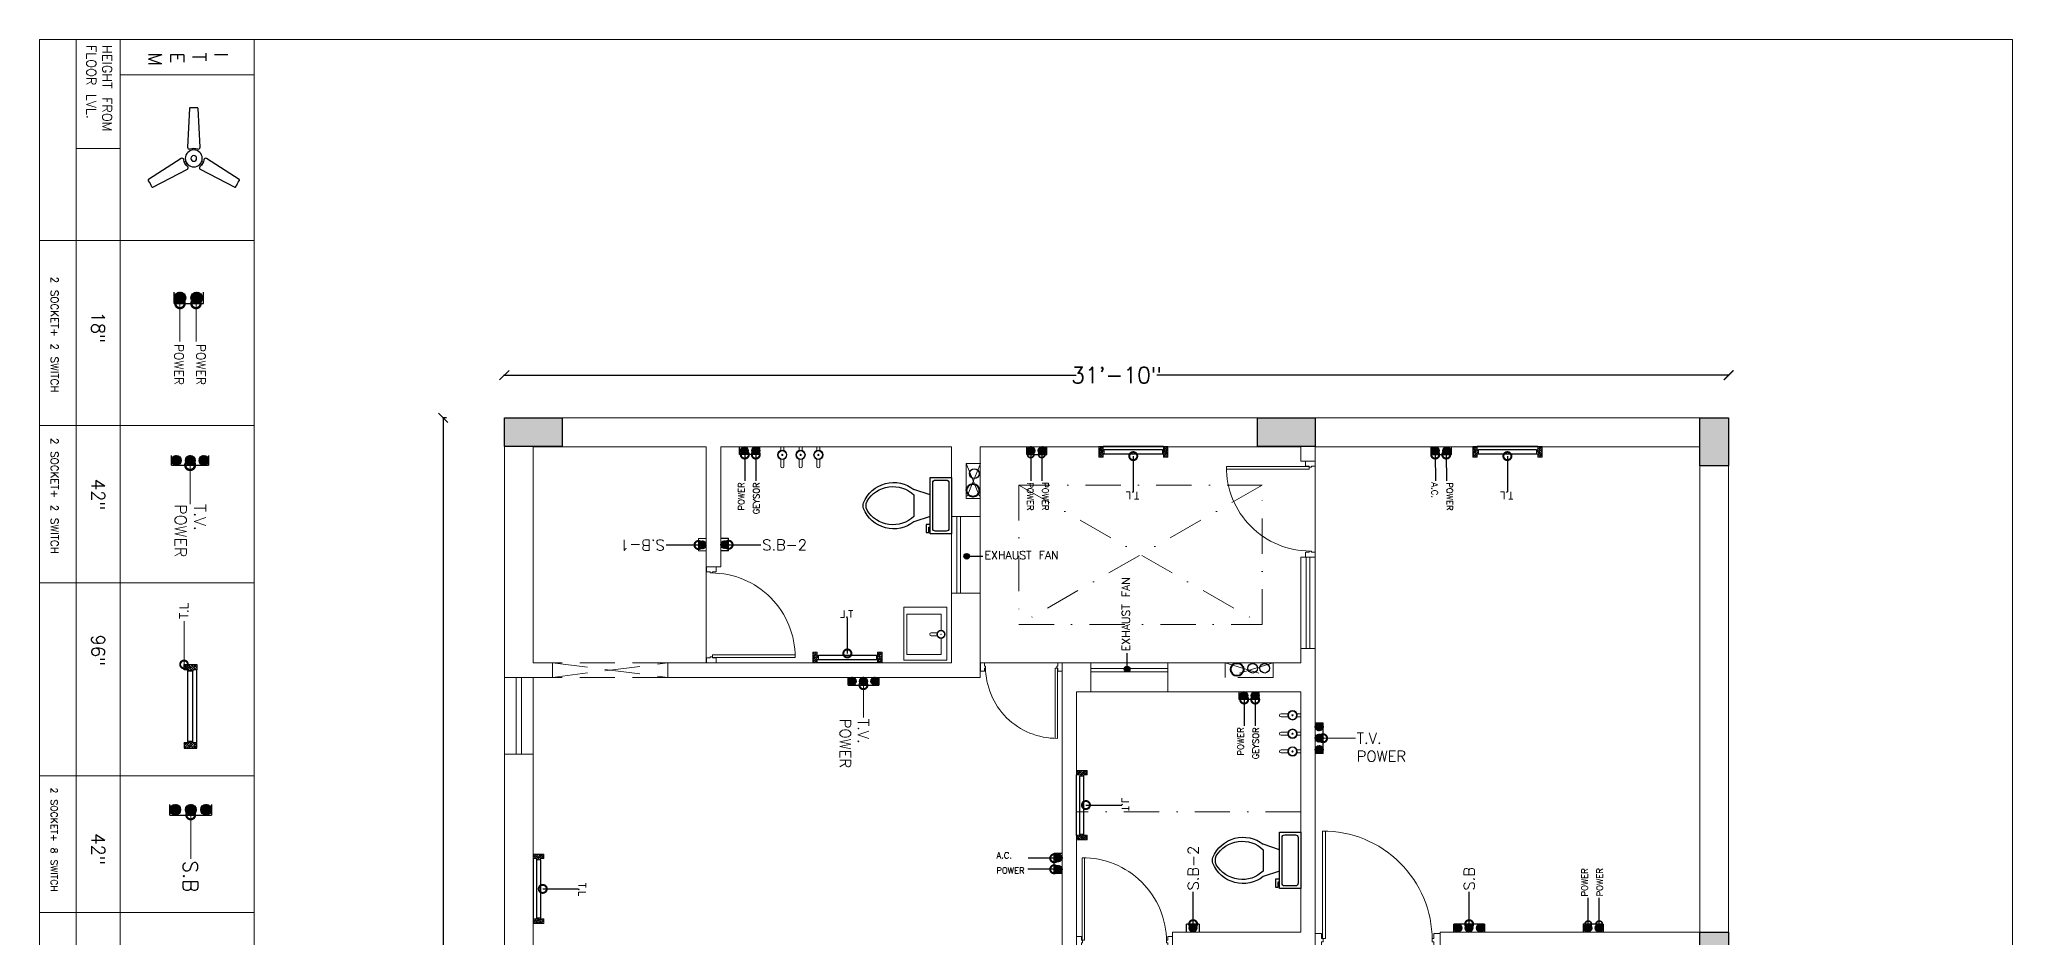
# Model space of a CAD drawing. Header units: inches. Extents: x 10416 to 14183, y 3009 to 10486.
# Drawn here: x 12106 to 12722, y 4026 to 4306 of the extents above; entities that cross this region are included whole.
import ezdxf

# ---------------------------------------------------------------- set-up
doc = ezdxf.new("R2010")
doc.units = ezdxf.units.IN
doc.header["$MEASUREMENT"] = 0
doc.header["$PDMODE"] = 98
doc.linetypes.add('DASHDOTX2', pattern=[2, 1, -0.5, 0, -0.5])
doc.linetypes.add('DASHEDX2', pattern=[1.5, 1, -0.5])
doc.layers.get('0').update_dxf_attribs({"lineweight": 9})
doc.layers.get('Defpoints').update_dxf_attribs({"lineweight": 9})
for name, color, linetype in [('A7- wall', 12, 'Continuous'), ('A7-arch', 144, 'DASHEDX2'), ('A7-column', 7, 'Continuous'), ('A7-cut out', 252, 'DASHDOTX2'), ('A7-door', 33, 'Continuous'), ('A7-sanitary', 132, 'Continuous'), ('A7-window', 4, 'Continuous')]:
    doc.layers.add(name, color=color, linetype=linetype)
for name, color, linetype, lineweight in [('A7-dimention', 160, 'Continuous', 15), ('DIM', 7, 'Continuous', 9), ('electrica', 8, 'Continuous', 0), ('elehatch', 7, 'Continuous', 0), ('THIN', 8, 'Continuous', 9)]:
    doc.layers.add(name, color=color, linetype=linetype, lineweight=lineweight)
doc.styles.add('2MM', font='romans.shx', dxfattribs={"width": 0.6, "height": 6.299213})
doc.styles.get("Standard").update_dxf_attribs({"font": 'txt.shx', "height": 5})
doc.dimstyles.new('2MM', dxfattribs={"dimscale": 64, "dimtxt": 0.026083, "dimasz": 0.078125, "dimexe": 0.046875, "dimexo": 0.203125, "dimgap": 0.03125, "dimtad": 1, "dimdec": 5, "dimzin": 3, "dimdsep": 46, "dimlunit": 4, "dimtxsty": '2MM', "dimblk1": 'DOTSMALL', "dimblk2": 'DOTSMALL', "dimsah": 1, "dimcen": 0.1875, "dimdle": 0.0625, "dimclrd": 5, "dimclre": 1, "dimclrt": 5, "dimadec": 0, "dimazin": 0, "dimtfac": 1, "dimtdec": 5, "dimtix": 1, "dimtofl": 0, "dimtmove": 2, "dimatfit": 3, "dimldrblk": 'DOTSMALL', "dimfxl": 1, "dimfrac": 2, "dimtolj": 1, "dimtzin": 0, "dimarcsym": 0})
doc.dimstyles.new('FERDIM', dxfattribs={"dimtxt": 5, "dimasz": 3, "dimexe": 0.1875, "dimexo": 0.375, "dimgap": 0.125, "dimtad": 0, "dimdec": 1, "dimzin": 0, "dimdsep": 46, "dimlunit": 4, "dimtxsty": 'Standard', "dimblk1": 'OBLIQUE', "dimblk2": 'ARCHTICK', "dimsah": 1, "dimcen": 0.09375, "dimdle": 0.1875, "dimclrd": 256, "dimclre": 256, "dimclrt": 256, "dimadec": 0, "dimazin": 3, "dimtfac": 1, "dimtdec": 1, "dimtofl": 0, "dimtmove": 1, "dimatfit": 3, "dimldrblk": 'OPEN30', "dimfxl": 1, "dimtolj": 1, "dimtzin": 0, "dimarcsym": 0})

# ---------------------------------------------------------------- blocks, each defined once
blk = doc.blocks.new('_DotSmall')
at = {"color": 0, "linetype": 'ByBlock', "const_width": 0.5}
blk.add_lwpolyline([(-0.0625, 0, 1), (0.0625, 0, 1)], format="xyb", close=True, dxfattribs=at)
blk = doc.blocks.new('FA')
at = {"layer": 'electrica', "color": 6, "lineweight": 25}
for p, q in [((-33654.1, -23460.7), (-33654.8, -23459.5)), ((-33652.4, -23459.7), (-33653, -23458.5)), ((-33643.2, -23465), (-33641.9, -23465)), ((-33654.1, -23471.2), (-33654.8, -23472.4)), ((-33652.4, -23472.3), (-33653, -23473.4)), ((-33643.2, -23467), (-33641.9, -23467))]:
    blk.add_line(p, q, dxfattribs=at).dxf.unprotected_set("ltscale", 0)
for points in [[(-33650, -23455.9, -0.549921), (-33651, -23457.9, 0.197812), (-33656.3, -23461, -0.549921), (-33658.6, -23460.8), (-33672.7, -23433.4, -0.431948), (-33672.3, -23432.4, 0.055015), (-33667.7, -23429.8, -0.431948), (-33666.8, -23429.9)], [(-33641.1, -23470.9, -0.549921), (-33642.4, -23469.1, 0.197812), (-33642.4, -23462.9, -0.549921), (-33641.1, -23461), (-33610.3, -23462.6, -0.431948), (-33609.6, -23463.3, 0.055015), (-33609.6, -23468.6, -0.431948), (-33610.3, -23469.4)], [(-33658.6, -23471.1, -0.549921), (-33656.3, -23470.9, 0.197812), (-33651, -23474, -0.549921), (-33650, -23476.1), (-33666.8, -23502, -0.431948), (-33667.7, -23502.2, 0.055015), (-33672.3, -23499.5, -0.431948), (-33672.7, -23498.6)]]:
    blk.add_lwpolyline(points, format="xyb", close=True, dxfattribs=at).dxf.unprotected_set("ltscale", 0)
for radius in [6.75, 2.28]:
    blk.add_circle((-33649.9, -23466), radius, dxfattribs=at).dxf.unprotected_set("ltscale", 0)
blk = doc.blocks.new('df-d')
h = blk.add_hatch()
h.set_pattern_fill('ANSI38', color=3, scale=5, style=0)
h.set_pattern_definition([(45, (-4314.344, -5508.863), (-11.22532, 11.22532), []), (135, (-4314.344, -5508.863), (-33.67596, 11.22532), [39.6875, -23.8125])])
h.paths.add_polyline_path([(48, 80), (48, 115), (0, 115), (0, 0), (48, 0), (48, 35), (60, 35), (60, 80)])
blk.add_lwpolyline([(48, 0), (0, 0), (0, 115), (48, 115), (48, 80), (60, 80), (60, 35), (48, 35)], close=True)
blk.add_lwpolyline([(0, 0), (0, 115)])
blk = doc.blocks.new('WTHREREG')
at = {"layer": 'A7-door', "lineweight": 0}
for p, q in [((677.32, -489.1), (677.32, -493.1)), ((679.32, -489.1), (677.32, -489.1)), ((679.32, -490.6), (679.32, -489.1)), ((679.82, -490.6), (679.32, -490.6)), ((679.32, -493.1), (679.32, -491.6)), ((679.32, -491.6), (679.82, -491.6)), ((679.82, -491.6), (679.82, -490.6)), ((677.32, -493.1), (679.32, -493.1))]:
    blk.add_line(p, q, dxfattribs=at)
blk = doc.blocks.new('EWRT5RYH6THYH')
at = {"lineweight": 0}
for p, q in [((713.07, -490.6), (713.07, -457.11)), ((714.07, -490.6), (714.07, -457.1)), ((714.07, -490.6), (713.07, -490.6))]:
    blk.add_line(p, q, dxfattribs=at)
blk.add_arc((713.82, -491.1), 34, 89.5787, 180, dxfattribs=at)
blk.add_blockref('WTHREREG', (0, 0), dxfattribs=at)
at = {"lineweight": 0, "xscale": -1}
blk.add_blockref('WTHREREG', (1393.64, 0), dxfattribs=at)
blk = doc.blocks.new('NJKKKKL')
at = {"layer": 'A7-arch', "lineweight": 13, "ltscale": 11}
for p, q in [((11403.71, 6686.47), (11439.71, 6681.97)), ((11403.71, 6681.97), (11439.71, 6686.47)), ((11439.71, 6686.47), (11403.71, 6686.47)), ((11439.71, 6681.97), (11403.71, 6681.97))]:
    blk.add_line(p, q, dxfattribs=at)
at = {"layer": 'A7-cut out', "lineweight": 13, "ltscale": 11}
for p, q in [((11532.76, 6737.75), (11532.76, 6748.75)), ((11532.76, 6748.75), (11537.26, 6748.75)), ((11537.26, 6748.75), (11532.76, 6737.75)), ((11532.76, 6748.75), (11537.26, 6737.75)), ((11549.21, 6741.97), (11625.21, 6698.47)), ((11625.21, 6741.97), (11549.21, 6698.47)), ((11537.26, 6737.75), (11532.76, 6737.75)), ((11613.58, 6681.97), (11613.58, 6686.47)), ((11613.58, 6686.47), (11628.58, 6681.97)), ((11628.58, 6686.47), (11613.58, 6681.97)), ((11628.58, 6686.47), (11628.58, 6681.97)), ((11628.58, 6681.97), (11613.58, 6681.97)), ((11637.21, 6639.97), (11567.21, 6639.97))]:
    blk.add_line(p, q, dxfattribs=at)
blk.add_lwpolyline([(11549.21, 6698.47), (11625.21, 6698.47), (11625.21, 6741.97), (11549.21, 6741.97)], close=True, dxfattribs=at)
at = {"layer": 'A7-sanitary', "color": 3, "lineweight": 40, "ltscale": 45}
for centre in [(11534.9, 6740.35), (11617.34, 6684.44)]:
    blk.add_circle(centre, 2, dxfattribs=at)
at = {"layer": 'A7-sanitary', "lineweight": 30, "ltscale": 45}
for centre in [(11535.35, 6745.55), (11622.21, 6684.82), (11625.94, 6684.82)]:
    blk.add_circle(centre, 1.5, dxfattribs=at)
at = {"layer": 'A7-window', "lineweight": 13, "ltscale": 45}
for p, q in [((11529.91, 6732.22), (11529.91, 6708.22)), ((11531.01, 6732.22), (11531.01, 6708.22)), ((11638.91, 6719.47), (11638.91, 6690.97)), ((11640.01, 6719.47), (11640.01, 6690.97)), ((11392.41, 6681.97), (11392.41, 6657.97)), ((11394.01, 6681.97), (11394.01, 6657.97)), ((11571.71, 6684.77), (11595.71, 6684.77)), ((11595.71, 6683.67), (11571.71, 6683.67))]:
    blk.add_line(p, q, dxfattribs=at)
at = {"layer": 'elehatch', "lineweight": 13, "ltscale": 45}
for p, q in [((11770.71, 6762.97), (11388.71, 6762.97)), ((11388.71, 6180.97), (11388.71, 6762.97)), ((11770.71, 6762.97), (11770.71, 6222.97)), ((11397.71, 6753.97), (11451.71, 6753.97)), ((11397.71, 6753.97), (11397.71, 6686.47)), ((11451.71, 6753.97), (11451.71, 6686.47)), ((11456.21, 6753.97), (11456.21, 6716.47)), ((11528.21, 6753.97), (11528.21, 6686.47)), ((11537.21, 6681.97), (11537.21, 6753.97)), ((11537.21, 6753.97), (11637.21, 6753.97)), ((11637.21, 6753.97), (11637.21, 6749.47)), ((11637.21, 6749.47), (11641.71, 6749.47)), ((11641.71, 6452.47), (11641.71, 6753.97)), ((11641.71, 6753.97), (11761.71, 6753.97)), ((11761.71, 6753.97), (11761.71, 6602.47)), ((11528.21, 6732.22), (11537.21, 6732.22)), ((11637.21, 6719.47), (11637.21, 6686.47)), ((11637.21, 6719.47), (11641.71, 6719.47)), ((11451.71, 6716.47), (11456.21, 6716.47)), ((11528.21, 6708.22), (11537.21, 6708.22)), ((11397.71, 6686.47), (11403.71, 6686.47)), ((11403.71, 6686.47), (11403.71, 6681.97)), ((11439.71, 6686.47), (11439.71, 6681.97)), ((11439.71, 6686.47), (11528.21, 6686.47)), ((11537.21, 6686.47), (11637.21, 6686.47)), ((11562.71, 6686.47), (11562.71, 6545.47)), ((11571.71, 6677.47), (11571.71, 6686.47)), ((11595.71, 6677.47), (11595.71, 6686.47)), ((11637.21, 6690.97), (11641.71, 6690.97)), ((11388.71, 6681.97), (11403.71, 6681.97)), ((11397.71, 6549.97), (11397.71, 6681.97)), ((11439.71, 6681.97), (11537.21, 6681.97)), ((11637.21, 6677.47), (11567.21, 6677.47)), ((11567.21, 6545.47), (11567.21, 6677.47)), ((11637.21, 6677.47), (11637.21, 6602.47)), ((11397.71, 6657.97), (11388.71, 6657.97)), ((11637.21, 6602.47), (11597.21, 6602.47)), ((11597.21, 6602.47), (11597.21, 6597.97)), ((11761.71, 6602.47), (11680.71, 6602.47)), ((11680.71, 6602.47), (11680.71, 6597.97))]:
    blk.add_line(p, q, dxfattribs=at)
for points in [[(11397.71, 6753.97), (11397.71, 6753.97)], [(11456.21, 6753.97), (11528.21, 6753.97)]]:
    blk.add_lwpolyline(points, dxfattribs=at)
at = {"layer": 'A7-door', "lineweight": 13}
for p, xscale, yscale, zscale, rotation in [((11262.4, 6198.46), 0.7692307692304894, 0.7692307692304894, 0.7692307692304894, 89.99999999998003), ((11831.02, 7237.49), 0.7692307692304894, 0.7692307692304894, 0.7692307692304894, 270), ((11094.35, 6364.06), -0.6538461538459673, 0.6538461538459673, 0.6538461538461605, 180)]:
    blk.add_blockref('EWRT5RYH6THYH', p, dxfattribs=dict(at, xscale=xscale, yscale=yscale, zscale=zscale, rotation=rotation))
at = {"layer": 'A7-door', "lineweight": 13, "xscale": -1}
blk.add_blockref('EWRT5RYH6THYH', (12358.03, 7091.07), dxfattribs=at)
at = {"layer": 'A7-door', "lineweight": 13, "xscale": -0.7692307692304894, "yscale": 0.7692307692304894, "zscale": 0.7692307692307168}
blk.add_blockref('EWRT5RYH6THYH', (12118.23, 6977.28), dxfattribs=at)
blk = doc.blocks.new('rthnry')
at = {"ltscale": 45}
blk.add_hatch(color=5, dxfattribs=at).paths.add_polyline_path([(12508.04, 7803.3), (12517.04, 7803.3), (12517.04, 7785.3), (12508.04, 7785.3)])
at = {"color": 5, "ltscale": 45}
blk.add_lwpolyline([(12508.04, 7803.3), (12517.04, 7803.3), (12517.04, 7785.3), (12508.04, 7785.3)], close=True, dxfattribs=at)
blk = doc.blocks.new('rtbhynrj')
at = {"ltscale": 45}
blk.add_hatch(color=6, dxfattribs=at).paths.add_polyline_path([(12525.73, 7803.3), (12534.73, 7803.3), (12534.73, 7788.3), (12525.73, 7788.3)])
at = {"color": 6, "ltscale": 45}
blk.add_lwpolyline([(12525.73, 7803.3), (12534.73, 7803.3), (12534.73, 7788.3), (12525.73, 7788.3)], close=True, dxfattribs=at)
blk = doc.blocks.new('bgghgfgygg')
at = {"layer": 'A7-column', "rotation": 270}
for p in [(6603.41, 20471.02), (6838.41, 20471.02)]:
    blk.add_blockref('rthnry', p, dxfattribs=at)
at = {"layer": 'A7-column'}
for p in [(2235.98, 159.67), (2235.98, -0.83)]:
    blk.add_blockref('rtbhynrj', p, dxfattribs=at)
blk = doc.blocks.new('_Oblique')
at = {"color": 0, "linetype": 'ByBlock', "lineweight": -2}
blk.add_line((-0.5, -0.5), (0.5, 0.5), dxfattribs=at)
blk = doc.blocks.new('_ArchTick')
at = {"layer": 'DIM', "color": 0, "const_width": 0.15}
blk.add_lwpolyline([(-0.5, -0.5), (0.5, 0.5)], dxfattribs=at)
blk = doc.blocks.new('*D165')
at = {"layer": 'A7-dimention', "lineweight": -2, "ltscale": 45, "transparency": 16777216}
for p, q in [((12232.84, 4188.09), (12231.65, 4188.09)), ((12231.84, 4188.28), (12231.84, 3923.63)), ((12231.84, 3647.9), (12231.84, 3912.55)), ((12232.84, 3648.09), (12231.65, 3648.09))]:
    blk.add_line(p, q, dxfattribs=at)
at = {"layer": 'Defpoints', "color": 0, "ltscale": 45, "transparency": 16777216}
for p in [(12250.95, 4188.09), (12231.84, 3648.09), (12250.95, 3648.09)]:
    blk.add_point(p, dxfattribs=at)
at = {"layer": 'A7-dimention', "lineweight": -2, "ltscale": 45, "transparency": 16777216, "xscale": 3, "yscale": 3, "zscale": 3}
for name, p, rotation in [('_Oblique', (12231.84, 4188.09), 90), ('_ArchTick', (12231.84, 3648.09), 270)]:
    blk.add_blockref(name, p, dxfattribs=dict(at, rotation=rotation))
at = {"layer": 'A7-dimention', "lineweight": 13, "ltscale": 45, "transparency": 16777216, "insert": (12231.84, 3918.09), "char_height": 5, "attachment_point": 5, "rotation": 90}
blk.add_mtext("\\A1;45'", dxfattribs=at)
blk = doc.blocks.new('_Open30')
at = {"color": 0, "linetype": 'ByBlock', "lineweight": -2}
for p, q in [((-1, 0.27), (0, 0)), ((0, 0), (-1, -0.27)), ((0, 0), (-1, 0))]:
    blk.add_line(p, q, dxfattribs=at)
blk = doc.blocks.new('FFDF')
at = {"layer": 'A7-sanitary', "lineweight": 9}
for p, q in [((20303.78, 256.15), (20303.78, 255.15)), ((20304.41, 253.83), (20304.06, 253.68)), ((20304.72, 256.15), (20304.72, 255.14)), ((20309.5, 256.15), (20309.5, 255.15)), ((20310.14, 253.83), (20309.79, 253.68)), ((20310.45, 256.15), (20310.45, 255.14)), ((20315.04, 256.15), (20315.04, 255.15)), ((20315.68, 253.83), (20315.33, 253.68)), ((20315.99, 256.15), (20315.99, 255.14)), ((20303.78, 252.36), (20303.78, 250.16)), ((20304.72, 252.37), (20304.72, 250.16)), ((20309.5, 252.36), (20309.5, 250.16)), ((20310.45, 252.37), (20310.45, 250.16)), ((20315.04, 252.36), (20315.04, 250.16)), ((20315.99, 252.37), (20315.99, 250.16))]:
    blk.add_line(p, q, dxfattribs=at)
for centre, radius in [((20304.24, 253.75), 1.47), ((20304.24, 253.75), 1.28), ((20304.24, 253.75), 0.19), ((20309.97, 253.75), 1.47), ((20309.97, 253.75), 1.28), ((20309.97, 253.75), 0.19), ((20315.5, 253.75), 1.47), ((20315.5, 253.75), 1.28), ((20315.5, 253.75), 0.19)]:
    blk.add_circle(centre, radius, dxfattribs=at)
for centre in [(20304.25, 250.16), (20309.98, 250.16), (20315.51, 250.16)]:
    blk.add_arc(centre, 0.474, 180, 0, dxfattribs=at)
blk = doc.blocks.new('GFGGFFG')
at = {"layer": 'A7-sanitary', "lineweight": 9}
for p, q in [((20260.78, 242.76), (20260.78, 256.15)), ((20260.78, 256.15), (20277.33, 256.15)), ((20268.37, 253.14), (20268.37, 251.32)), ((20268.75, 254.31), (20268.88, 254.42)), ((20269.26, 253.14), (20269.26, 251.32)), ((20277.33, 256.15), (20277.33, 242.76)), ((20277.33, 242.76), (20260.78, 242.76))]:
    blk.add_line(p, q, dxfattribs=at)
blk.add_lwpolyline([(20270.12, 254.36), (20275.07, 254.36), (20275.07, 243.65), (20262.57, 243.65), (20262.57, 254.36), (20267.51, 254.36)], dxfattribs=at)
for radius in [1.3, 1.13, 0.0821]:
    blk.add_circle((20268.82, 254.36), radius, dxfattribs=at)
blk.add_arc((20268.82, 251.32), 0.446, 180, 0, dxfattribs=at)
blk = doc.blocks.new('*U13')
for p, q in [((9.5, -6), (9.5, -2)), ((-10, -8.5), (-8, -8.5)), ((-10, -9.5), (-10, -8.5)), ((-7, -9.5), (-10, -9.5)), ((-8, -8.5), (-8, -8)), ((-7, -8), (-7, -9.5)), ((-4, -8), (-6, -14)), ((4, -14), (-4, -14)), ((4, -8), (6, -14))]:
    blk.add_line(p, q)
blk.add_lwpolyline([(10.5, -8), (10.5, 0), (-10.5, 0), (-10.5, -8)], close=True)
for points in [[(-9.5, -2), (-9.5, -6)], [(8.5, -1), (-8.5, -1)], [(-8.5, -7), (8.5, -7)]]:
    blk.add_lwpolyline(points)
for centre, radius, start, end in [((-8.62, -1.88), 0.884, 81.8699, 188.1301), ((-8.62, -6.12), 0.884, 171.8699, 278.1301), ((8.62, -1.88), 0.884, 351.8699, 98.1301), ((8.62, -6.12), 0.884, 261.8699, 8.1301), ((3.52, -21.58), 12.17, 141.46911, 247.97143), ((4.2, -21.82), 11.33, 136.36773, 238.94682), ((-3.52, -21.58), 12.17, 292.02843, 38.53071), ((-4.2, -21.82), 11.33, 301.05301, 43.63209), ((0, -27.88), 4, 245.73182, 294.26817), ((0, -29), 4, 254.86053, 285.13947)]:
    blk.add_arc(centre, radius, start, end)
blk = doc.blocks.new('HHKMKHG')
at = {"layer": 'A7-sanitary', "lineweight": 9}
blk.add_blockref('FFDF', (-9428.83, 6497.65), dxfattribs=at)
at = {"layer": 'A7-sanitary', "lineweight": 9, "xscale": -0.8359999999905994, "yscale": 0.8359999999905994, "zscale": 0.8360000000000118, "rotation": 270}
for p in [(10928.21, 6735.56), (11037.21, 6624.84)]:
    blk.add_blockref('*U13', p, dxfattribs=at)
at = {"layer": 'A7-sanitary', "lineweight": 9, "xscale": -1, "rotation": 270}
blk.add_blockref('GFGGFFG', (10670.58, -13573.42), dxfattribs=at)
at = {"layer": 'A7-sanitary', "lineweight": 9, "rotation": 270}
blk.add_blockref('FFDF', (10780.89, 26974.36), dxfattribs=at)
blk = doc.blocks.new('bbjhgfd')
at = {"layer": 'electrica', "lineweight": 30}
h = blk.add_hatch(color=4, dxfattribs=at)
edge = h.paths.add_edge_path()
edge.add_arc((11450.91, -17155.26), 0.881, 0, 360)
at = {"layer": 'electrica', "color": 4, "lineweight": 30}
blk.add_line((11450.91, -17156.14), (11450.91, -17160.28), dxfattribs=at)
blk.add_circle((11450.91, -17155.26), 0.881, dxfattribs=at)
at = {"layer": 'electrica', "color": 4, "lineweight": 30, "insert": (11452.51, -17160.86), "char_height": 2.4976, "width": 22.0558, "attachment_point": 1, "rotation": 270}
blk.add_mtext('EXHAUST FAN', dxfattribs=at)
blk = doc.blocks.new('*D175')
at = {"layer": 'A7- wall', "color": 5, "lineweight": -2, "ltscale": 45, "transparency": 16777216}
for p, q in [((12250.76, 4201.41), (12429.33, 4201.41)), ((12633.14, 4201.41), (12454.58, 4201.41))]:
    blk.add_line(p, q, dxfattribs=at)
at = {"layer": 'A7- wall', "lineweight": -2, "ltscale": 45, "transparency": 16777216}
for p, q in [((12250.95, 4201.37), (12250.95, 4201.6)), ((12632.95, 4201.37), (12632.95, 4201.6))]:
    blk.add_line(p, q, dxfattribs=at)
at = {"layer": 'Defpoints', "color": 0, "ltscale": 45, "transparency": 16777216}
for p in [(12632.95, 4201.41), (12250.95, 4188.09), (12632.95, 4188.09)]:
    blk.add_point(p, dxfattribs=at)
at = {"layer": 'A7- wall', "color": 5, "lineweight": -2, "ltscale": 45, "transparency": 16777216, "xscale": 3, "yscale": 3, "zscale": 3, "rotation": 180}
blk.add_blockref('_Oblique', (12250.95, 4201.41), dxfattribs=at)
at = {"layer": 'A7- wall', "color": 5, "lineweight": -2, "ltscale": 45, "transparency": 16777216, "xscale": 3, "yscale": 3, "zscale": 3}
blk.add_blockref('_ArchTick', (12632.95, 4201.41), dxfattribs=at)
at = {"layer": 'A7- wall', "color": 5, "lineweight": 13, "ltscale": 45, "transparency": 16777216, "insert": (12441.95, 4201.41), "char_height": 5, "attachment_point": 5}
blk.add_mtext('\\A1;31\'-10"', dxfattribs=at)
blk = doc.blocks.new('TGHR')
at = {"lineweight": 25}
h = blk.add_hatch(dxfattribs=at)
h.set_pattern_fill('ANSI31', color=256, angle=-270, style=0)
h.set_pattern_definition([(135, (38304.2985, -27957.96195), (-0.08838834765, -0.08838834765), [])])
h.paths.add_polyline_path([(3425.55, 2083.22, -1), (3422.48, 2083.22, -1)])
h = blk.add_hatch(dxfattribs=at)
h.set_pattern_fill('ANSI31', color=256, angle=-270, style=0)
h.set_pattern_definition([(135, (38304.2985, -27962.34149), (-0.08838834765, -0.08838834765), [])])
h.paths.add_polyline_path([(3425.55, 2078.84, -1), (3422.48, 2078.84, -1)])
h = blk.add_hatch(dxfattribs=at)
h.set_pattern_fill('ANSI31', color=256, angle=-270, style=0)
h.set_pattern_definition([(135, (38304.2985, -27966.82174), (-0.08838834765, -0.08838834765), [])])
h.paths.add_polyline_path([(3425.55, 2074.36, -1), (3422.48, 2074.36, -1)])
for p in [(3422.48, 2084.76), (3425.55, 2072.83)]:
    blk.add_line(p, (3425.55, 2084.76), dxfattribs=at)
at = {"color": 0, "ltscale": 7}
blk.add_line((3425.55, 2072.83), (3422.48, 2072.83), dxfattribs=at)
at = {"lineweight": 25}
for centre in [(3424.02, 2083.22), (3424.02, 2078.84), (3424.02, 2074.36)]:
    blk.add_circle(centre, 1.54, dxfattribs=at)
at = {"insert": (3438.67, 2080.85), "char_height": 4.2, "width": 21.0852, "attachment_point": 1}
blk.add_mtext('S.B', dxfattribs=at)
at = {"lineweight": 25}
blk.add_leader([(3425.55, 2078.79), (3438.14, 2078.79)], dimstyle='2MM', override={"dimgap": 0.03125, "dimtad": 0}, dxfattribs=at)
blk = doc.blocks.new('p')
at = {"lineweight": 25}
h = blk.add_hatch(dxfattribs=at)
h.set_pattern_fill('ANSI31', color=4, angle=180, style=0)
h.set_pattern_definition([(45, (-44585.43658, -35445.65295), (0.08838834765, -0.08838834765), [])])
h.paths.add_polyline_path([(-9706.69, -5404.47, 1), (-9703.62, -5404.47, 1)])
h = blk.add_hatch(dxfattribs=at)
h.set_pattern_fill('ANSI31', color=4, angle=180, style=0)
h.set_pattern_definition([(45, (-44585.43658, -35450.1332), (0.08838834765, -0.08838834765), [])])
h.paths.add_polyline_path([(-9706.69, -5408.95, 1), (-9703.62, -5408.95, 1)])
at = {"color": 4, "lineweight": 25}
for p, q in [((-9703.62, -5402.62), (-9706.69, -5402.62)), ((-9703.62, -5410.49), (-9703.62, -5402.62)), ((-9703.62, -5410.49), (-9706.69, -5410.49))]:
    blk.add_line(p, q, dxfattribs=at)
for centre in [(-9705.15, -5404.47), (-9705.15, -5408.95)]:
    blk.add_circle(centre, 1.54, dxfattribs=at)
at = {"color": 4, "lineweight": 30, "char_height": 2.4, "width": 7.6266, "attachment_point": 1}
for insert in [(-9692.78, -5402.14), (-9692.78, -5408.02)]:
    blk.add_mtext('POWER', dxfattribs=dict(at, insert=insert))
at = {"color": 4, "lineweight": 25}
for points in [[(-9703.61, -5404.65), (-9693.38, -5404.65)], [(-9703.62, -5408.95), (-9693.39, -5408.95)]]:
    blk.add_leader(points, dimstyle='2MM', override={"dimgap": 0.03125, "dimtad": 0}, dxfattribs=at)
blk = doc.blocks.new('DGD')
for p, q in [((1318.2, -2894.55), (1340.88, -2894.55)), ((1317.77, -2897.43), (1341.31, -2897.43)), ((1318.2, -2896.17), (1340.88, -2896.17))]:
    blk.add_line(p, q)
at = {"extrusion": (0, 0, -1), "xscale": 0.0359999999927823, "yscale": 0.0359999999927823, "zscale": -0.036, "rotation": 180}
blk.add_blockref('df-d', (-1316.04, -2893.29), dxfattribs=at)
at = {"xscale": 0.0359999999927823, "yscale": 0.0359999999927823, "zscale": 0.0359999999927823, "rotation": 180}
blk.add_blockref('df-d', (1343.04, -2893.29), dxfattribs=at)
at = {"color": 70}
blk.add_text('T.L', height=2.795, dxfattribs=at).set_placement((1357.75, -2894.68))
at = {"lineweight": 25}
blk.add_leader([(1343.04, -2893.29), (1357.03, -2893.29)], dimstyle='2MM', override={"dimgap": 0.03125, "dimtad": 0}, dxfattribs=at)
blk = doc.blocks.new('bgfhtyhn')
at = {"layer": 'electrica', "lineweight": 30}
h = blk.add_hatch(dxfattribs=at)
h.set_pattern_fill('ANSI31', color=256, scale=0.8, angle=-270, style=0)
h.set_pattern_definition([(135, (334043.14349, 3273.9417), (-0.07071067812, -0.07071067812), [])])
h.paths.add_polyline_path([(10675.69, -17251.78, -1), (10673.23, -17251.78, -1)])
h = blk.add_hatch(dxfattribs=at)
h.set_pattern_fill('ANSI31', color=256, scale=0.8, angle=-270, style=0)
h.set_pattern_definition([(135, (334043.14349, 3270.43807), (-0.07071067812, -0.07071067812), [])])
h.paths.add_polyline_path([(10675.69, -17255.28, -1), (10673.23, -17255.28, -1)])
h = blk.add_hatch(dxfattribs=at)
h.set_pattern_fill('ANSI31', color=256, scale=0.8, angle=-270, style=0)
h.set_pattern_definition([(135, (334043.14349, 3266.85387), (-0.07071067812, -0.07071067812), [])])
h.paths.add_polyline_path([(10675.69, -17258.87, -1), (10673.23, -17258.87, -1)])
for p, q in [((10673.23, -17250.55), (10675.69, -17250.55)), ((10675.69, -17260.1), (10675.69, -17250.55)), ((10675.69, -17260.1), (10673.23, -17260.1))]:
    blk.add_line(p, q, dxfattribs=at)
for centre in [(10674.46, -17251.78), (10674.46, -17255.28), (10674.46, -17258.87)]:
    blk.add_circle(centre, 1.23, dxfattribs=at)
at = {"layer": 'electrica', "lineweight": 18, "insert": (10685.75, -17251.25), "char_height": 3, "width": 16.8682, "attachment_point": 1}
blk.add_mtext('T.V.\\PPOWER', dxfattribs=at)
at = {"layer": 'electrica', "lineweight": 30}
blk.add_leader([(10675.69, -17255.32), (10685.76, -17255.32)], dimstyle='2MM', override={"dimgap": 0.03125, "dimtad": 0}, dxfattribs=at)
blk = doc.blocks.new('srdtfughuj')
at = {"color": 4, "lineweight": 20}
for p, q in [((10878.73, -17828.72), (10878.73, -17066.16)), ((10933.85, -17828.72), (10933.85, -17066.16)), ((10951.95, -17828.72), (10951.95, -17066.16)), ((10967.07, -17828.72), (10967.07, -17066.16)), ((10878.73, -17469.69), (10967.07, -17469.69)), ((10878.73, -17525.88), (10967.07, -17525.88)), ((10878.73, -17605.21), (10967.07, -17605.21)), ((10878.73, -17670), (10967.07, -17670)), ((10878.73, -17746.02), (10967.07, -17746.02)), ((10933.85, -17783.85), (10951.95, -17783.85)), ((10933.85, -17814.2), (10878.73, -17814.2)), ((10967.07, -17828.72), (10878.73, -17828.72))]:
    blk.add_line(p, q, dxfattribs=at)
for name, p, xscale, yscale, zscale, rotation in [('TGHR', (13875.48, -22404.87), 1.428996608398838, 1.428996608398838, 1.428996608398838, 90), ('DGD', (14596.31, -15859.45), 1.274905346121057, 1.274905346121057, 1.274905346121057, 269.9999999999999), ('bgfhtyhn', (-16588.19, -34663.5), 1.593323962561456, 1.593323962561456, 1.593323962561456, 90), ('p', (2617.16, -2844.09), 1.533040559644527, 1.533040559644527, 1.533040559644527, 90), ('FA', (-1223.64, -35170.14), -0.5168018333385841, 0.5168018333419244, 0.5168018333351618, 90)]:
    blk.add_blockref(name, p, dxfattribs=dict(at, xscale=xscale, yscale=yscale, zscale=zscale, rotation=rotation))
at = {"color": 4, "lineweight": 20, "attachment_point": 1, "rotation": 90}
for s, insert, char_height, width in [('2 SOCKET+ 8 SWITCH', (10959.64, -17521.06), 2.791, 60.8879), ('42"', (10940.26, -17502.25), 5.427, 8.1728), ('96"', (10940.26, -17583.98), 5.427, 57.7364), ('2 SOCKET+ 2 SWITCH', (10959.31, -17664.81), 3.1011, 67.6533), ('42"', (10940.26, -17648.01), 5.427, 8.1728), ('2 SOCKET+ 2 SWITCH', (10959.31, -17731.14), 3.1011, 67.6533), ('18"', (10940.26, -17716.81), 5.427, 8.1728), ('HEIGHT FROM FLOOR LVL.', (10937.33, -17826.42), 3.8764, 58.0434), ('I\\PT\\PE\\PM', (10889.62, -17823.35), 5.43, 8.1728)]:
    blk.add_mtext(s, dxfattribs=dict(at, insert=insert, char_height=char_height, width=width))
blk = doc.blocks.new('STTHTRH')
at = {"lineweight": 25}
h = blk.add_hatch(dxfattribs=at)
h.set_pattern_fill('ANSI31', color=4, angle=180, style=0)
h.set_pattern_definition([(45, (-43429.37984, -35565.98912), (0.08838834765, -0.08838834765), [])])
h.paths.add_polyline_path([(21667.63, -160.5, -1), (21665.17, -160.48, -1)])
h = blk.add_hatch(dxfattribs=at)
h.set_pattern_fill('ANSI31', color=4, angle=180, style=0)
h.set_pattern_definition([(45, (-43429.37984, -35561.50887), (0.08838834765, -0.08838834765), [])])
h.paths.add_polyline_path([(21667.65, -156.91, -1), (21665.19, -156.9, -1)])
at = {"color": 4, "lineweight": 25}
for p, q in [((21665.16, -161.71), (21665.19, -155.43)), ((21665.19, -155.43), (21667.65, -155.44)), ((21665.16, -161.71), (21667.62, -161.73))]:
    blk.add_line(p, q, dxfattribs=at)
for centre in [(21666.4, -160.49), (21666.42, -156.91)]:
    blk.add_circle(centre, 1.23, dxfattribs=at)
at = {"color": 4, "lineweight": 30, "char_height": 1.92, "width": 6.1013, "attachment_point": 3, "rotation": 359.72858}
for s, insert in [('GEYSOR', (21656.5, -159.7)), ('POWER', (21656.53, -155))]:
    blk.add_mtext(s, dxfattribs=dict(at, insert=insert))
at = {"color": 4, "lineweight": 25}
for points in [[(21665.18, -157.04), (21657, -157.01)], [(21665.17, -160.48), (21656.99, -160.45)]]:
    blk.add_leader(points, dimstyle='2MM', override={"dimgap": 0.03125, "dimtad": 0}, dxfattribs=at)
blk = doc.blocks.new('JUHYTY')
at = {"color": 4, "lineweight": 25}
for p, q in [((7862.24, -523.24), (7843.4, -523.24)), ((7861.89, -524.25), (7843.75, -524.25)), ((7861.89, -525.54), (7843.75, -525.54))]:
    blk.add_line(p, q, dxfattribs=at)
at = {"color": 4, "lineweight": 25, "xscale": 0.0287999999945896, "yscale": 0.0287999999945896, "zscale": 0.0287999999945896, "rotation": 1.3570367e-09}
blk.add_blockref('df-d', (7842.02, -526.55), dxfattribs=at)
at = {"color": 4, "lineweight": 25, "extrusion": (0, 0, -1), "xscale": 0.0287999999945896, "yscale": 0.0287999999945896, "zscale": -0.0288000000000066, "rotation": 359.9999999986428}
blk.add_blockref('df-d', (-7863.62, -526.55), dxfattribs=at)
at = {"color": 4, "lineweight": 25}
blk.add_text('T.L', height=2.236, rotation=180, dxfattribs=at).set_placement((7854.63, -537.39))
blk.add_leader([(7852.79, -526.2), (7852.79, -537.39)], dimstyle='2MM', override={"dimgap": 0.03125, "dimtad": 0}, dxfattribs=at)
blk = doc.blocks.new('dfggdrhtr')
at = {"layer": 'electrica', "lineweight": 30}
h = blk.add_hatch(dxfattribs=at)
h.set_pattern_fill('ANSI31', color=4, angle=-270, style=0)
h.set_pattern_definition([(45, (-51726.4139, -35563.75634), (0.08838834765, -0.08838834765), [])])
h.paths.add_polyline_path([(312887.03, -38628.68, -1), (312884.57, -38628.68, -1)])
h = blk.add_hatch(dxfattribs=at)
h.set_pattern_fill('ANSI31', color=4, angle=-270, style=0)
h.set_pattern_definition([(45, (-51726.4139, -35568.13588), (0.08838834765, -0.08838834765), [])])
h.paths.add_polyline_path([(312887.03, -38632.18, -1), (312884.57, -38632.18, -1)])
h = blk.add_hatch(dxfattribs=at)
h.set_pattern_fill('ANSI31', color=4, angle=-270, style=0)
h.set_pattern_definition([(45, (-51726.4139, -35572.61613), (0.08838834765, -0.08838834765), [])])
h.paths.add_polyline_path([(312887.03, -38635.77, -1), (312884.57, -38635.77, -1)])
at = {"layer": 'electrica', "color": 4, "lineweight": 30}
for p, q in [((312884.57, -38627.45), (312887.03, -38627.45)), ((312887.03, -38637), (312887.03, -38627.45)), ((312887.03, -38637), (312884.57, -38637))]:
    blk.add_line(p, q, dxfattribs=at)
for centre in [(312885.8, -38628.68), (312885.8, -38632.18), (312885.8, -38635.77)]:
    blk.add_circle(centre, 1.23, dxfattribs=at)
at = {"layer": 'electrica', "color": 4, "lineweight": 30, "insert": (312897.52, -38630.57), "char_height": 3.36, "width": 16.8682, "attachment_point": 1}
blk.add_mtext('S.B', dxfattribs=at)
at = {"layer": 'electrica', "color": 4, "lineweight": 30}
blk.add_leader([(312887.03, -38632.22), (312897.1, -38632.22)], dimstyle='2MM', override={"dimgap": 0.03125, "dimtad": 0}, dxfattribs=at)
blk = doc.blocks.new('bghjkh')
at = {"layer": 'electrica', "lineweight": 18}
h = blk.add_hatch(dxfattribs=at)
h.set_pattern_fill('ANSI31', color=4, angle=-270, style=0)
h.set_pattern_definition([(45, (14557.99075, -381685.45214), (-0.08838834765, 0.08838834765), [])])
h.paths.add_polyline_path([(11493.94, -17072.01, 1), (11493.94, -17074.47, 1)])
at = {"layer": 'electrica', "color": 4, "lineweight": 18}
for p, q in [((11492.06, -17072.01), (11495.95, -17072.01)), ((11492.06, -17072.01), (11492.06, -17074.47)), ((11495.95, -17074.47), (11495.95, -17072.01))]:
    blk.add_line(p, q, dxfattribs=at)
blk.add_circle((11493.94, -17073.24), 1.23, dxfattribs=at)
at = {"layer": 'electrica', "color": 4, "lineweight": 18, "insert": (11495.55, -17061.52), "char_height": 3.36, "width": 16.8682, "attachment_point": 7, "rotation": 90}
blk.add_mtext('S.B-1', dxfattribs=at)
at = {"layer": 'electrica', "color": 4, "lineweight": 18}
blk.add_leader([(11493.9, -17072.01), (11493.9, -17061.94)], dimstyle='2MM', override={"dimgap": 0.03125, "dimtad": 0}, dxfattribs=at)
blk = doc.blocks.new('bhttyt')
at = {"layer": 'electrica', "lineweight": 30}
h = blk.add_hatch(dxfattribs=at)
h.set_pattern_fill('ANSI31', color=4, angle=-360, style=0)
h.set_pattern_definition([(315, (14557.99075, 347532.00842), (-0.08838834765, -0.08838834765), [])])
h.paths.add_polyline_path([(11493.94, -17081.43, -1), (11493.94, -17078.97, -1)])
at = {"layer": 'electrica', "color": 4, "lineweight": 30}
for p, q in [((11492.06, -17081.43), (11492.06, -17078.97)), ((11495.95, -17078.97), (11495.95, -17081.43)), ((11492.06, -17081.43), (11495.95, -17081.43))]:
    blk.add_line(p, q, dxfattribs=at)
blk.add_circle((11493.94, -17080.2), 1.23, dxfattribs=at)
at = {"layer": 'electrica', "color": 4, "lineweight": 18, "insert": (11495.55, -17091.93), "char_height": 3.36, "width": 16.8682, "attachment_point": 1, "rotation": 270}
blk.add_mtext('S.B-2', dxfattribs=at)
at = {"layer": 'electrica', "color": 4, "lineweight": 30}
blk.add_leader([(11493.9, -17081.43), (11493.9, -17091.5)], dimstyle='2MM', override={"dimgap": 0.03125, "dimtad": 0}, dxfattribs=at)
blk = doc.blocks.new('SRTHYH')
at = {"layer": 'electrica', "lineweight": 25}
h = blk.add_hatch(dxfattribs=at)
h.set_pattern_fill('ANSI31', color=4, scale=0.8, angle=270.27142, style=0)
h.set_pattern_definition([(135.2714209, (45624.74891, -27982.26723), (0.07037491615, 0.07104485328), [])])
h.paths.add_polyline_path([(21459.89, -193.43, 1), (21459.88, -190.97, 1)])
h = blk.add_hatch(dxfattribs=at)
h.set_pattern_fill('ANSI31', color=4, scale=0.8, angle=270.27142, style=0)
h.set_pattern_definition([(135.2714209, (45628.33307, -27982.25025), (0.07037491615, 0.07104485328), [])])
h.paths.add_polyline_path([(21463.47, -193.41, 1), (21463.46, -190.96, 1)])
at = {"layer": 'electrica', "color": 4, "lineweight": 25}
for p, q in [((21464.69, -190.95), (21458.4, -190.98)), ((21458.4, -190.98), (21458.41, -193.44)), ((21464.69, -190.95), (21464.7, -193.41))]:
    blk.add_line(p, q, dxfattribs=at)
for centre in [(21459.88, -192.2), (21463.47, -192.19)]:
    blk.add_circle(centre, 1.23, dxfattribs=at)
at = {"layer": 'electrica', "color": 4, "lineweight": 25, "char_height": 1.92, "width": 6.1013, "attachment_point": 1, "rotation": 90.27142}
for s, insert in [('POWER', (21457.98, -182.31)), ('A.C.', (21462.68, -182.29))]:
    blk.add_mtext(s, dxfattribs=dict(at, insert=insert))
at = {"layer": 'electrica', "color": 4, "lineweight": 25}
for points in [[(21460.02, -190.97), (21459.98, -182.79)], [(21463.46, -190.96), (21463.42, -182.77)]]:
    blk.add_leader(points, dimstyle='2MM', override={"dimgap": 0.03125, "dimtad": 0}, dxfattribs=at)
blk = doc.blocks.new('dtykuil')
at = {"layer": 'electrica', "lineweight": 30}
h = blk.add_hatch(dxfattribs=at)
h.set_pattern_fill('ANSI31', color=4, scale=0.8, angle=-270, style=0)
h.set_pattern_definition([(135, (334643.28619, 21142.09696), (-0.07071067812, -0.07071067812), [])])
h.paths.add_polyline_path([(11275.83, 616.38, -1), (11273.37, 616.38, -1)])
h = blk.add_hatch(dxfattribs=at)
h.set_pattern_fill('ANSI31', color=4, scale=0.8, angle=-270, style=0)
h.set_pattern_definition([(135, (334643.28619, 21138.59333), (-0.07071067812, -0.07071067812), [])])
h.paths.add_polyline_path([(11275.83, 612.87, -1), (11273.37, 612.87, -1)])
h = blk.add_hatch(dxfattribs=at)
h.set_pattern_fill('ANSI31', color=4, scale=0.8, angle=-270, style=0)
h.set_pattern_definition([(135, (334643.28619, 21135.00913), (-0.07071067812, -0.07071067812), [])])
h.paths.add_polyline_path([(11275.83, 609.29, -1), (11273.37, 609.29, -1)])
at = {"layer": 'electrica', "color": 4, "lineweight": 30}
for p, q in [((11273.37, 617.61), (11275.83, 617.61)), ((11275.83, 608.06), (11275.83, 617.61)), ((11275.83, 608.06), (11273.37, 608.06))]:
    blk.add_line(p, q, dxfattribs=at)
for centre in [(11274.6, 616.38), (11274.6, 612.87), (11274.6, 609.29)]:
    blk.add_circle(centre, 1.23, dxfattribs=at)
at = {"layer": 'electrica', "color": 4, "lineweight": 30, "insert": (11286.33, 614.48), "char_height": 3.36, "width": 16.8682, "attachment_point": 1}
blk.add_mtext('T.V.\\PPOWER', dxfattribs=at)
at = {"layer": 'electrica', "color": 4, "lineweight": 30}
blk.add_leader([(11275.83, 612.83), (11285.9, 612.83)], dimstyle='2MM', override={"dimgap": 0.03125, "dimtad": 0}, dxfattribs=at)

msp = doc.modelspace()

# ---------------------------------------------------------------- hatches: boundary and pattern name
at = {"layer": 'electrica', "lineweight": 25}
h = msp.add_hatch(dxfattribs=at)
h.set_pattern_fill('ANSI31', color=4, scale=0.8, angle=270.27142, style=0)
h.set_pattern_definition([(135.27142091, (53831.46095, -28063.19225), (0.07037491615, 0.07104485328), [])])
h.paths.add_polyline_path([(12424.97, 4050.74, -1), (12422.51, 4050.75, -1)])
h = msp.add_hatch(dxfattribs=at)
h.set_pattern_fill('ANSI31', color=4, scale=0.8, angle=270.27142, style=0)
h.set_pattern_definition([(135.27142091, (53835.04511, -28063.17527), (0.07037491615, 0.07104485328), [])])
h.paths.add_polyline_path([(12424.96, 4047.16, -1), (12422.5, 4047.17, -1)])

# ---------------------------------------------------------------- linework, layer by layer
at = {"layer": 'electrica', "color": 4, "lineweight": 25}
for p, q in [((12422.49, 4045.94), (12422.52, 4052.23)), ((12422.52, 4052.23), (12424.98, 4052.22)), ((12422.49, 4045.94), (12424.95, 4045.93))]:
    msp.add_line(p, q, dxfattribs=at)
for centre in [(12423.74, 4050.75), (12423.73, 4047.16)]:
    msp.add_circle(centre, 1.23, dxfattribs=at)
at = {"layer": 'THIN', "color": 7, "ltscale": 0.6}
msp.add_lwpolyline([(12721.55, 3453.39), (12721.55, 4306.19), (12105.86, 4306.19), (12105.86, 3453.39)], dxfattribs=at)

# ---------------------------------------------------------------- block references
at = {"layer": 'A7- wall', "color": 0, "lineweight": 13}
msp.add_blockref('NJKKKKL', (862.24, -2574.89), dxfattribs=at)
at = {"layer": 'A7-column', "lineweight": 13}
msp.add_blockref('bgghgfgygg', (-2137.76, -3774.89), dxfattribs=at)
at = {"layer": 'A7-dimention', "lineweight": 13, "rotation": 270}
msp.add_blockref('dtykuil', (11750.14, 15380.48), dxfattribs=at)
at = {"layer": 'A7-dimention', "lineweight": 13}
msp.add_blockref('dtykuil', (1230.58, 3475.25), dxfattribs=at)
at = {"layer": 'A7-sanitary', "color": 0, "ltscale": 0.6, "xscale": 0.7589749239178876, "yscale": 0.7589749239178876, "zscale": 0.7589749239178876, "rotation": 180}
msp.add_blockref('srdtfughuj', (20429.59, -9225.36), dxfattribs=at)
at = {"layer": 'A7-sanitary', "lineweight": 13}
msp.add_blockref('HHKMKHG', (1462.24, -2574.89), dxfattribs=at)
at = {"layer": 'electrica', "lineweight": 30}
for name, p, rotation in [('STTHTRH', (12168.91, -17488.56), 89.99999999999999), ('SRTHYH', (34004.86, 3985.65), 180), ('bghjkh', (-4760.52, -7345.51), 89.99999999999999), ('bhttyt', (-4760.52, -7345.44), 89.99999999999999), ('bbjhgfd', (-4760.07, -7306.04), 89.99999999999999), ('bbjhgfd', (23896.16, -13045.62), 180), ('STTHTRH', (12324.75, -17565.03), 89.99999999999999), ('JUHYTY', (11736.71, -3811.73), 90), ('bhttyt', (23959.75, -13051.38), 180), ('dfggdrhtr', (-26080.24, -308856.98), 90)]:
    msp.add_blockref(name, p, dxfattribs=dict(at, rotation=rotation))
at = {"layer": 'electrica', "lineweight": 30, "xscale": 0.7999999999995987, "yscale": 0.7999999999995987, "zscale": 0.7999999999995987}
for p, rotation in [((16779.07, -3565.67), 270.271420914438), ((8228.7, 11772.35), 90.27142091443801)]:
    msp.add_blockref('p', p, dxfattribs=dict(at, rotation=rotation))
at = {"layer": 'electrica', "lineweight": 30}
for p in [(4594.38, 4702.33), (4711.13, 4702.33)]:
    msp.add_blockref('JUHYTY', p, dxfattribs=at)
at = {"layer": 'electrica', "lineweight": 30, "xscale": -1}
for p, rotation in [((4505.17, 3588.35), 180), ((11906.21, 11920.01), 90)]:
    msp.add_blockref('JUHYTY', p, dxfattribs=dict(at, rotation=rotation))

# ---------------------------------------------------------------- texts
at = {"layer": 'electrica', "color": 4, "lineweight": 25, "char_height": 1.92, "width": 6.1013, "attachment_point": 7, "rotation": 359.72858}
for s, insert in [('A.C.', (12404.48, 4050.55)), ('POWER', (12404.46, 4045.85))]:
    msp.add_mtext(s, dxfattribs=dict(at, insert=insert))

# ---------------------------------------------------------------- dimensions: what is measured, and where the dimension line sits
at = {"layer": 'A7- wall', "color": 5, "lineweight": 13, "ltscale": 45}
dim = msp.add_linear_dim(base=(12632.95, 4201.41), p1=(12250.95, 4188.09), p2=(12632.95, 4188.09), dimstyle='FERDIM', override={"dimclrd": 5, "dimclrt": 5, "dimfxl": 0.03937, "dimfxlon": 1}, dxfattribs=at)
dim.commit()
dim.dimension.update_dxf_attribs({"geometry": '*D175', "text_midpoint": (12441.95, 4201.41)})
at = {"layer": 'A7-dimention', "lineweight": 13, "ltscale": 45}
dim = msp.add_linear_dim(base=(12231.84, 3648.09), p1=(12250.95, 4188.09), p2=(12250.95, 3648.09), angle=90, dimstyle='FERDIM', override={"dimfxlon": 1}, dxfattribs=at)
dim.commit()
dim.dimension.update_dxf_attribs({"geometry": '*D165', "text_midpoint": (12231.84, 3918.09)})

# ---------------------------------------------------------------- leaders
at = {"layer": 'electrica', "color": 4, "lineweight": 25}
for points in [[(12422.51, 4050.61), (12414.33, 4050.65)], [(12422.5, 4047.17), (12414.32, 4047.21)]]:
    msp.add_leader(points, dimstyle='2MM', override={"dimgap": 0.03125, "dimtad": 0}, dxfattribs=at)

doc.saveas('drawing.dxf')
